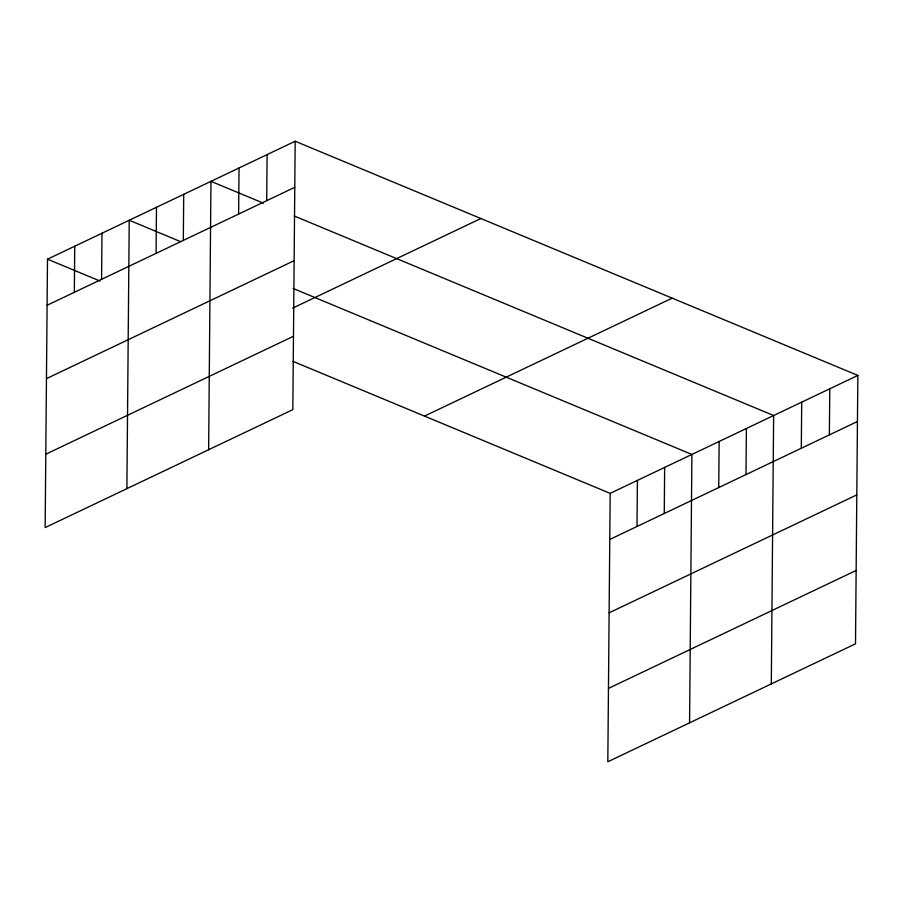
<?xml version="1.0" encoding="UTF-8"?>
<svg xmlns="http://www.w3.org/2000/svg" width="903" height="903" viewBox="0 0 903 903"><rect width="100%" height="100%" fill="white"/><g stroke="black" fill="none" stroke-linecap="round" stroke-linejoin="round"><path stroke-width="1.35" d="M295.179 141.24L47.498 259.184L45.15 527.578L292.832 409.635L295.179 141.24L857.85 375.422L855.502 643.816L607.821 761.76L610.168 493.365L857.85 375.422M74.339 292.29L74.735 246.203M101.576 279.32L101.983 233.234M126.883 488.658L129.231 220.253L180.453 241.575M156.072 253.371L156.479 207.284M183.32 240.401L183.715 194.314M208.627 449.728L210.963 181.334L263.473 203.186M238.629 214.056L239.035 167.969M266.701 200.692L267.107 154.605M637.01 526.483L637.405 480.396M664.258 513.502L664.653 467.427M689.565 722.84L691.901 454.446L293.136 288.475M718.743 487.564L719.149 441.477M745.991 474.583L746.397 428.496M771.297 683.921L773.634 415.527L294.197 215.975M801.311 448.249L801.706 402.162M829.372 434.874L829.778 388.787M47.091 305.27L294.773 187.316M46.448 378.628L294.13 260.685M292.617 308.16L480.859 218.515M45.793 454.209L293.475 336.266M424.478 416.091L672.171 298.148M609.762 539.452L857.444 421.509M609.119 612.821L856.812 494.878M608.464 688.402L856.146 570.459M47.498 259.184L99.996 281.036M293.114 361.414L610.168 493.365"/></g></svg>
